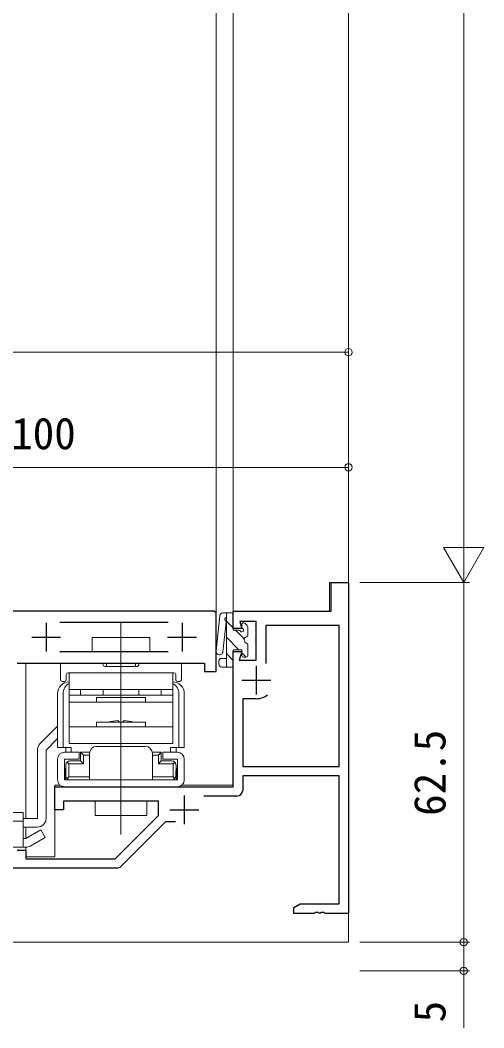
# Model space of a CAD drawing. Units: millimetres, scale not verified. Extents: x -793 to 793, y -564 to 564.
# Drawn here: x -507.8 to -427.3, y -301.3 to -126.2 of the extents above; entities that cross this region are included whole.
import ezdxf
from ezdxf.enums import TextEntityAlignment as Align

# ---------------------------------------------------------------- set-up
doc = ezdxf.new("R2010")
doc.units = ezdxf.units.MM
doc.header["$LTSCALE"] = 2
doc.layers.add('0-2_YKK_11', color=134, linetype='Continuous')
for name, color, linetype, lineweight in [('0-3_YKK_12', 40, 'Continuous', 18), ('0-4_YKK_13', 120, 'Continuous', 18), ('0-6_YKK_D', 200, 'Continuous', 18)]:
    doc.layers.add(name, color=color, linetype=linetype, lineweight=lineweight)
doc.styles.add('ＭＳ ゴシック', font='')
doc.styles.get('ＭＳ ゴシック').set_extended_font_data('MS Gothic')

msp = doc.modelspace()

# ---------------------------------------------------------------- linework, layer by layer
at = {"layer": '0-2_YKK_11'}
for p, q in [((-503.3, -230.9), (-503.3, -235.9)), ((-500.9, -230.83), (-482.1, -230.83)), ((-479.7, -230.9), (-479.7, -235.9)), ((-505.8, -233.4), (-500.8, -233.4)), ((-482.2, -233.4), (-477.2, -233.4)), ((-482.1, -235.97), (-500.9, -235.97)), ((-466.8, -238.4), (-466.8, -243.4)), ((-469.3, -240.9), (-464.3, -240.9)), ((-479.3, -260.9), (-479.3, -265.9)), ((-470.17, -261.03), (-475.937, -261.03)), ((-481.8, -263.4), (-476.8, -263.4))]:
    msp.add_line(p, q, dxfattribs=at)
for points in [[(-453.8, -228.9), (-453.8, -223.9), (-450.8, -223.9), (-450.8, -281.4), (-454.842, -281.4), (-455.025, -281.28), (-455.575, -281.28), (-455.758, -281.4), (-455.842, -281.4), (-456.025, -281.28), (-456.575, -281.28), (-456.758, -281.4), (-460.3, -281.4), (-460.3, -280.4), (-459.209, -279.77), (-452.43, -279.77), (-452.43, -257.53), (-469.17, -257.53), (-469.17, -260.03)], [(-474.1, -228.9), (-515.8, -228.9), (-515.8, -234.9), (-514.7, -234.9), (-514.7, -231.9)], [(-508.3, -237.9), (-475.8, -237.9), (-475.8, -239.4), (-473.8, -239.4), (-473.8, -229.2), (-474.1, -228.9)], [(-508.3, -270.4), (-506.8, -270.4), (-506.8, -271.9), (-491.3, -271.9), (-483.8, -264.4), (-483.8, -261.9), (-500.3, -261.9), (-500.3, -263.4), (-501.8, -263.4), (-501.8, -259.4), (-470.8, -259.4), (-470.8, -235.9), (-469.3, -235.9), (-469.787, -237.4), (-466.8, -237.4), (-466.8, -230.7), (-469.69, -230.7), (-469.3, -231.9), (-470.8, -231.9), (-470.8, -228.9), (-453.8, -228.9)], [(-466.8, -244.1), (-469.17, -244.1), (-469.17, -255.9), (-452.43, -255.9), (-452.43, -231.4), (-465.17, -231.4), (-465.17, -237.98)], [(-480.85, -265.5), (-482.595, -265.5), (-490.332, -273.237)], [(-491.039, -273.53), (-516.793, -273.53), (-520.239, -273.801)]]:
    msp.add_lwpolyline(points, dxfattribs=at)
for centre, radius, end in [((-466.8, -240.9), 3.2, 308.36652), ((-470.17, -260.03), 1, 359.99999), ((-491.039, -272.53), 1, 315)]:
    msp.add_arc(centre, radius, 270.00001, end, dxfattribs=at)
at = {"layer": '0-3_YKK_12'}
for p, q in [((-473.8, -229.2), (-473.8, -17.9)), ((-470.8, -231.6), (-470.8, -17.9)), ((-450.8, -286.4), (-450.8, -17.9)), ((-454.1, -223.9), (-454.1, -228.9)), ((-450.8, -223.9), (-454.1, -223.9)), ((-454.1, -228.9), (-470.8, -228.9)), ((-470.8, -236.2), (-470.8, -259.1)), ((-506.801, -237.9), (-506.801, -264.9)), ((-501.8, -259.1), (-501.8, -271.4)), ((-501.8, -271.6), (-501.8, -259.1)), ((-500.893, -259.1), (-501.8, -259.1)), ((-470.8, -259.1), (-479.707, -259.1)), ((-506.801, -266.4), (-506.801, -268.4)), ((-506.801, -269.9), (-506.801, -271.6)), ((-501.8, -271.6), (-506.8, -271.6)), ((-549, -286.4), (-450.8, -286.4))]:
    msp.add_line(p, q, dxfattribs=at)
at = {"layer": '0-4_YKK_13'}
for p, q in [((-471.098, -229.2), (-472.64, -229.2)), ((-471.998, -229.2), (-471.998, -238.6)), ((-490.3, -238.764), (-490.3, -230.876)), ((-473.137, -229.648), (-473.784, -235.81)), ((-472.052, -230.804), (-472.591, -235.936)), ((-470.798, -231.804), (-471.998, -230.604)), ((-470.798, -232.2), (-470.798, -229.5)), ((-468.386, -231.388), (-468.786, -230.988)), ((-469.818, -232.2), (-470.798, -232.2)), ((-468.873, -233.729), (-470.402, -232.2)), ((-469.298, -231.68), (-469.298, -231.2)), ((-468.298, -233.051), (-468.298, -231.6)), ((-469.831, -235.6), (-471.998, -233.433)), ((-490.3, -235.106), (-490.3, -242.394)), ((-470.798, -237.461), (-471.998, -236.261)), ((-470.798, -235.6), (-470.798, -238.3)), ((-469.298, -235.6), (-470.798, -235.6)), ((-469.298, -236.6), (-469.298, -235.6)), ((-468.537, -236.894), (-469.298, -236.133)), ((-468.298, -236.6), (-468.298, -234.749)), ((-500.5, -237.9), (-493.7, -237.9)), ((-492.8, -238.5), (-492.8, -238)), ((-492.8, -238), (-487.8, -238)), ((-490.3, -236.435), (-490.3, -246.917)), ((-490.3, -242.106), (-490.3, -237.448)), ((-490.3, -248.5), (-490.3, -237.5)), ((-490.3, -238.025), (-490.3, -261.069)), ((-487.8, -238.5), (-487.8, -238)), ((-486.9, -237.9), (-480.1, -237.9)), ((-473.298, -238.1), (-473.298, -237.6)), ((-471.998, -237.1), (-472.798, -237.1)), ((-468.998, -236.9), (-468.598, -236.9)), ((-500.8, -238.2), (-500.8, -240.8)), ((-481.1, -239.6), (-499.5, -239.6)), ((-487.5, -238.5), (-493.1, -238.5)), ((-492.8, -238.5), (-487.8, -238.5)), ((-479.8, -238.2), (-479.8, -240.8)), ((-471.098, -238.6), (-472.798, -238.6)), ((-500.5, -241.1), (-500.1, -241.1)), ((-499.8, -239.9), (-499.8, -240.8)), ((-480.8, -240.8), (-480.8, -239.9)), ((-480.1, -241.1), (-480.5, -241.1)), ((-501.3, -243.2), (-501.3, -252.6)), ((-500.35, -243.2), (-500.35, -252.6)), ((-499.3, -242.5), (-481.3, -242.5)), ((-493.4, -243.5), (-493.4, -242.5)), ((-490.3, -243.163), (-490.3, -251.736)), ((-487.2, -243.5), (-487.2, -242.5)), ((-483.3, -243.5), (-483.3, -242.5)), ((-480.25, -243.2), (-480.25, -252.6)), ((-479.3, -243.2), (-479.3, -252.6)), ((-499.3, -244.7), (-481.3, -244.7)), ((-483.3, -243.5), (-497.3, -243.5)), ((-494.55, -243.9), (-486.05, -243.9)), ((-490.3, -253.665), (-490.3, -244.111)), ((-486.05, -243.9), (-486.05, -244.7)), ((-490.3, -246.4), (-490.3, -263.4)), ((-490.85, -247.9), (-490.55, -248.2)), ((-490.55, -248.2), (-490.05, -248.2)), ((-490.3, -255.964), (-490.3, -247.655)), ((-489.75, -247.9), (-490.05, -248.2)), ((-501.3, -248.9), (-504.361, -251.961)), ((-499.3, -249), (-481.3, -249)), ((-490.3, -259.902), (-490.3, -248.681)), ((-501.3, -251.021), (-503.3, -253.021)), ((-504.8, -253.021), (-504.8, -264.9)), ((-503.3, -253.021), (-503.3, -264.9)), ((-498.92, -252.6), (-501.3, -252.6)), ((-499.87, -252.6), (-499.87, -253.4)), ((-498.92, -253.4), (-498.92, -252.6)), ((-497.3, -253.4), (-495.75, -253.4)), ((-497.3, -254.9), (-497.3, -253.4)), ((-497.3, -253.4), (-496.8, -253.9)), ((-496.8, -253.9), (-496.8, -255.4)), ((-496.8, -253.9), (-495.75, -253.9)), ((-495.75, -253.6), (-495.75, -258.2)), ((-486.05, -252.4), (-494.55, -252.4)), ((-484.85, -253.4), (-483.3, -253.4)), ((-484.85, -253.6), (-484.85, -258.2)), ((-484.85, -253.9), (-483.8, -253.9)), ((-483.8, -253.9), (-483.3, -253.4)), ((-483.8, -253.9), (-483.8, -255.4)), ((-483.3, -254.9), (-483.3, -253.4)), ((-483.05, -253.4), (-483.05, -254.6)), ((-483.05, -253.4), (-480.5, -253.4)), ((-481.68, -252.6), (-479.3, -252.6)), ((-481.68, -252.6), (-481.68, -253.4)), ((-480.73, -252.6), (-480.73, -253.4)), ((-501.3, -254.6), (-501.3, -258.2)), ((-500.1, -254.6), (-500.1, -258.2)), ((-497.55, -254.6), (-500.1, -254.6)), ((-499.9, -255.6), (-499.85, -255.6)), ((-499.35, -255.4), (-499.645, -255.105)), ((-499.35, -257.7), (-499.35, -255.4)), ((-499.35, -255.4), (-496.8, -255.4)), ((-497.3, -254.9), (-499.15, -254.9)), ((-497.3, -254.9), (-496.8, -255.4)), ((-483.3, -254.9), (-483.8, -255.4)), ((-481.25, -255.4), (-483.8, -255.4)), ((-481.45, -254.9), (-483.3, -254.9)), ((-480.5, -254.6), (-483.05, -254.6)), ((-481.25, -255.4), (-480.955, -255.105)), ((-481.25, -257.7), (-481.25, -255.4)), ((-480.7, -255.6), (-480.75, -255.6)), ((-480.7, -255.6), (-480.7, -256.6)), ((-480.5, -254.6), (-480.5, -258.2)), ((-479.3, -258.2), (-479.3, -254.6)), ((-499.95, -258.2), (-499.95, -256.2)), ((-499.85, -257.5), (-499.85, -256.6)), ((-480.7, -256.6), (-480.75, -256.6)), ((-480.75, -257.5), (-480.75, -256.6)), ((-480.65, -256.2), (-480.65, -258.2)), ((-500.1, -258.2), (-480.5, -258.2)), ((-499.95, -258.2), (-498, -258.2)), ((-499.35, -257.7), (-499.645, -257.995)), ((-499.35, -257.7), (-495.75, -257.7)), ((-495.75, -258.2), (-499.15, -258.2)), ((-498, -258.2), (-482.6, -258.2)), ((-490.3, -258.606), (-490.3, -267.694)), ((-484.85, -257.7), (-481.25, -257.7)), ((-481.45, -258.2), (-484.85, -258.2)), ((-482.6, -258.2), (-480.65, -258.2)), ((-481.25, -257.7), (-480.955, -257.995)), ((-500.1, -259.4), (-480.5, -259.4)), ((-507.3, -263.9), (-543.3, -263.9)), ((-507.3, -263.9), (-507.3, -269.9)), ((-507.3, -265.4), (-543.3, -265.4)), ((-507.3, -264.9), (-504.8, -264.9)), ((-507.3, -266.4), (-504.8, -266.4)), ((-507.3, -268.4), (-506.8, -268.4)), ((-506.05, -269.699), (-503.452, -268.199)), ((-507.3, -269.9), (-546.3, -269.9)), ((-507.3, -269.9), (-506.8, -269.9))]:
    msp.add_line(p, q, dxfattribs=at)
for points in [[(-495.3, -233.47), (-485.3, -233.47), (-485.3, -235.97), (-495.3, -235.97)], [(-499.3, -243.5), (-481.3, -243.5), (-481.3, -251.9), (-499.3, -251.9)], [(-494.8, -261.9), (-485.8, -261.9), (-485.8, -264.4), (-494.8, -264.4)]]:
    msp.add_lwpolyline(points, close=True, dxfattribs=at)
for points in [[(-481.3, -243.5), (-481.3, -239.6), (-499.3, -239.6), (-499.3, -243.5)], [(-483.3, -242.5), (-497.3, -242.5), (-497.3, -243.5)], [(-486.05, -244.7), (-494.55, -244.7), (-494.55, -243.9)], [(-494.55, -249), (-494.55, -248.2), (-486.05, -248.2), (-486.05, -249)], [(-500.1, -253.4), (-497.55, -253.4), (-497.55, -254.6)], [(-499.9, -255.6), (-499.9, -256.6), (-499.85, -256.6)], [(-506.8, -268.4), (-504.202, -266.9), (-503.452, -268.199)]]:
    msp.add_lwpolyline(points, dxfattribs=at)
for centre, radius, start, end in [((-472.64, -229.7), 0.5, 90, 174.00299), ((-471.098, -229.5), 0.3, 0, 90), ((-471.989, -230.293), 0.3, 91.71339, 232.98927), ((-472.35, -230.773), 0.3, 354.00299, 52.98927), ((-468.998, -231.2), 0.3, 45, 180), ((-469.818, -232.5), 0.3, 30, 90), ((-469.298, -232.2), 0.3, 210, 60), ((-468.998, -231.68), 0.3, 180, 240), ((-468.598, -231.6), 0.3, 0, 45), ((-468.298, -233.9), 0.6, 109.47122, 250.52878), ((-468.598, -233.051), 0.3, 289.47122, 0), ((-468.598, -234.749), 0.3, 0, 70.52878), ((-473.188, -235.873), 0.6, 174.00299, 354.00299), ((-500.5, -238.2), 0.3, 90, 180), ((-493.7, -238.2), 0.3, 0, 90), ((-486.9, -238.2), 0.3, 90, 180), ((-480.1, -238.2), 0.3, 0, 90), ((-472.798, -237.6), 0.5, 90, 180), ((-472.798, -238.1), 0.5, 180, 270), ((-468.998, -236.6), 0.3, 180, 270), ((-468.598, -236.6), 0.3, 270, 0), ((-499.5, -239.9), 0.3, 90, 180), ((-493.1, -238.2), 0.3, 180, 270), ((-487.5, -238.2), 0.3, 270, 0), ((-481.1, -239.9), 0.3, 0, 90), ((-471.098, -238.3), 0.3, 270, 0), ((-499.3, -243.2), 2, 90, 180), ((-500.5, -240.8), 0.3, 180, 270), ((-498.35, -243.2), 2, 118.35935, 180), ((-500.1, -240.8), 0.3, 270, 0), ((-481.3, -243.2), 2, 0, 90), ((-482.25, -243.2), 2, 0, 61.64065), ((-480.5, -240.8), 0.3, 180, 270), ((-480.1, -240.8), 0.3, 270, 0), ((-490.3, -255.703), 7.823, 94.03607, 106.44467), ((-490.3, -255.703), 7.823, 73.55533, 85.96393), ((-503.3, -253.021), 1.5, 135, 180), ((-500.1, -254.6), 1.2, 90, 180), ((-494.55, -253.6), 1.2, 90, 180), ((-486.05, -253.6), 1.2, 0, 90), ((-480.5, -254.6), 1.2, 0, 90), ((-499.15, -255.6), 0.7, 90, 180), ((-481.45, -255.6), 0.7, 0, 90), ((-500.1, -258.2), 1.2, 180, 270), ((-499.15, -257.5), 0.7, 180, 270), ((-481.45, -257.5), 0.7, 270, 0), ((-480.5, -258.2), 1.2, 270, 0), ((-504.8, -264.9), 1.5, 270, 0), ((-506.8, -268.4), 1.5, 270, 300)]:
    msp.add_arc(centre, radius, start, end, dxfattribs=at)
at = {"layer": '0-6_YKK_D'}
for p, q in [((-430.8, 184.1), (-430.8, -216.9)), ((-605.8, -183.9), (-450.8, -183.9)), ((-550.8, -203.9), (-450.8, -203.9)), ((-430.8, -223.9), (-430.8, -211.776)), ((-430.8, -223.9), (-434.3, -217.838)), ((-427.3, -217.838), (-434.3, -217.838)), ((-430.8, -223.9), (-427.3, -217.838)), ((-448.8, -223.9), (-429.8, -223.9)), ((-448.8, -223.9), (-429.8, -223.9)), ((-430.8, -223.9), (-430.8, -286.4)), ((-448.8, -286.4), (-429.8, -286.4)), ((-448.8, -286.4), (-429.8, -286.4)), ((-448.8, -291.4), (-429.8, -291.4))]:
    msp.add_line(p, q, dxfattribs=at)
msp.add_lwpolyline([(-430.8, -286.4), (-430.8, -291.4), (-430.8, -301.297)], dxfattribs=at)
for centre in [(-450.8, -183.9), (-450.8, -203.9), (-430.8, -286.4), (-430.8, -286.4), (-430.8, -291.4)]:
    msp.add_circle(centre, 0.637, dxfattribs=at)

# ---------------------------------------------------------------- texts
at = {"layer": '0-6_YKK_D', "style": 'ＭＳ ゴシック'}
msp.add_text('100', height=5.499, dxfattribs=at).set_placement((-509.365, -202.4), align=Align.BOTTOM_LEFT)
for s, p in [('62.5', (-432.3, -264.461)), ('5', (-432.3, -300.351))]:
    msp.add_text(s, height=5.499, rotation=90, dxfattribs=at).set_placement(p, align=Align.BOTTOM_LEFT)

doc.saveas('drawing.dxf')
